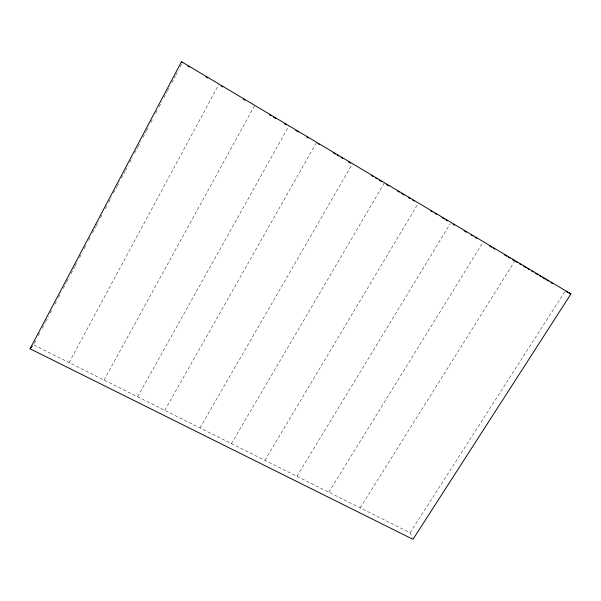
<?xml version="1.0" encoding="UTF-8"?>
<svg xmlns="http://www.w3.org/2000/svg" width="601" height="601" viewBox="0 0 601 601"><rect width="100%" height="100%" fill="white"/><g stroke="black" fill="none" stroke-linecap="round" stroke-linejoin="round"><path stroke-width="0.45" stroke-dasharray="3 2.25" d="M35.699 340.677L33.506 344.824L410.062 532.756L412.248 537.67M38.321 335.696L40.072 332.383M42.265 328.236L45.33 322.429M45.766 321.603L48.388 316.622M50.146 313.309L52.332 309.162M54.961 304.181L56.712 300.868M58.462 297.548L61.084 292.574M63.278 288.427L66.343 282.62M66.779 281.786L69.408 276.813M71.158 273.493L74.659 266.859M75.095 266.033L77.724 261.052M79.475 257.739L81.661 253.592M84.29 248.611L86.041 245.298M88.67 240.317L90.42 237.004M92.607 232.857L95.672 227.05M96.107 226.224L98.737 221.243M100.487 217.93L102.681 213.783M105.303 208.802L107.053 205.489M108.804 202.169L111.433 197.188M113.619 193.041L116.684 187.242M117.127 186.408L119.749 181.434M121.5 178.114L125.008 171.48M125.444 170.654L128.066 165.673M129.824 162.36L132.445 157.379M134.639 153.232L137.697 147.425M138.14 146.599L140.762 141.626M142.955 137.479L146.02 131.672M146.456 130.838L149.086 125.864M150.836 122.544L153.022 118.397M155.651 113.424L157.402 110.103M159.152 106.79L161.782 101.809M163.968 97.662L167.033 91.863M167.469 91.029L170.098 86.056M171.848 82.735L175.349 76.102M175.785 75.275L178.414 70.294M180.165 66.981L181.479 64.487M69.107 362.591L218.756 84.531M104.048 380.027L254.448 105.806M137.621 396.788L288.705 126.233M164.772 410.333L316.374 142.722M199.998 427.912L352.239 164.103M231.423 443.598L384.204 183.155M264.898 460.306L418.206 203.431M296.932 476.292L450.232 223.61M328.837 492.211L483.054 242.083M360.172 507.853L514.779 260.999M410.062 532.756L564.73 291.868"/><path stroke-width="0.9" d="M30.05 348.768L181.487 61.693L570.95 293.927L412.977 539.307L30.05 348.768L32.356 346.138M566.052 291.485L570.95 293.927M187.895 66.133L189.48 67.079M206.098 76.988L207.676 77.927M221.138 85.951L222.723 86.897M243.345 99.188L244.93 100.134M269.586 114.829L271.179 115.783M273.568 117.21L275.957 118.63M284.724 123.859L286.316 124.805M295.82 130.47L298.194 131.889M306.886 137.073L308.471 138.012M317.967 143.677L319.559 144.623M333.112 152.699L335.501 154.126M337.093 155.081L338.694 156.027M341.083 157.454L342.675 158.401M348.257 161.729L350.646 163.156M371.418 175.537L373.018 176.491M375.415 177.919L377.007 178.873M379.404 180.3L381.808 181.727M386.571 184.575L388.945 185.987M397.644 191.171L399.229 192.117M401.596 193.53L403.97 194.942M408.718 197.774L410.295 198.713M412.669 200.125L414.254 201.072M430.894 210.989L432.48 211.935M434.861 213.355L436.446 214.302M441.998 217.607L444.372 219.027M445.957 219.974L447.542 220.92M453.086 224.218L454.656 225.157M464.122 230.799L466.489 232.211M471.222 235.036L472.799 235.975M475.166 237.387L476.743 238.327M489.402 245.869L491.776 247.289M493.361 248.236L494.954 249.175M504.472 254.854L506.846 256.274M508.438 257.213L510.024 258.16M512.398 259.579L513.99 260.526M515.583 261.48L517.183 262.434M519.587 263.862L521.187 264.816M523.591 266.251L525.995 267.685M527.595 268.639L529.196 269.594M531.6 271.028L533.2 271.983M535.604 273.41L538.008 274.845M539.608 275.799L541.208 276.753M542.808 277.707L545.212 279.142M546.812 280.096L548.42 281.05M550.817 282.485L552.424 283.439M181.487 61.693L182.351 62.835"/></g></svg>
